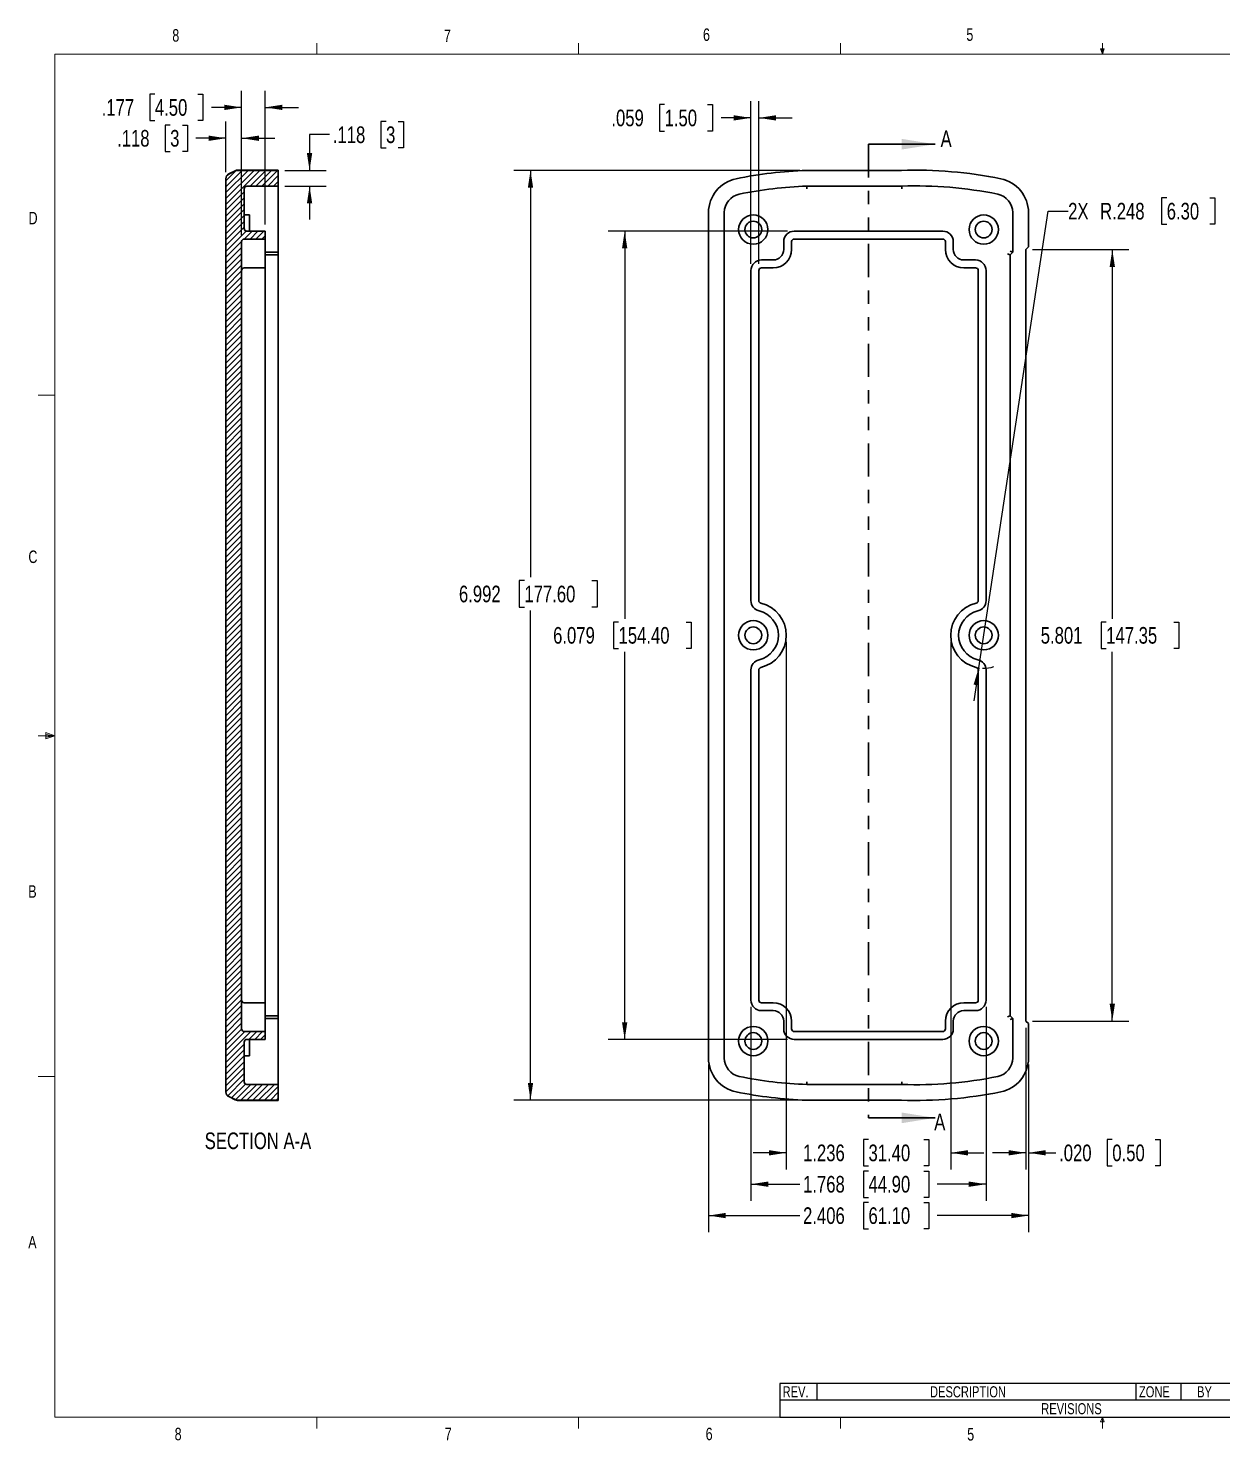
# Model space of a CAD drawing. Header units: inches. Extents: x 0.4 to 16.6, y 0.2 to 10.8.
# Drawn here: x 0.43 to 9.41, y 0.22 to 10.84 of the extents above; entities that cross this region are included whole.
import ezdxf

# ---------------------------------------------------------------- set-up
doc = ezdxf.new("R2010")
doc.units = ezdxf.units.IN
doc.header["$MEASUREMENT"] = 0
doc.linetypes.add('PHANTOM', pattern=[0.5, 0.25, -0.05, 0.05, -0.05, 0.05, -0.05])
doc.layers.add('SLD-0', color=7, linetype='Continuous')
doc.styles.add('SLDTEXTSTYLE1', font='TXT', dxfattribs={"width": 0.75})
doc.dimstyles.new('SLDDIMSTYLE0', dxfattribs={"dimtxt": 0.125, "dimasz": 0.13, "dimexe": 0, "dimexo": 0.0625, "dimgap": 0.03125, "dimtad": 0, "dimtih": 1, "dimtoh": 1, "dimdec": 3, "dimrnd": 1e-09, "dimzin": 12, "dimdsep": 46, "dimtxsty": 'SLDTEXTSTYLE1', "dimsah": 1, "dimcen": 0.09, "dimadec": 0, "dimazin": 3, "dimtfac": 1, "dimtdec": 3, "dimtofl": 0, "dimtmove": 0, "dimatfit": 3, "dimfxl": 1, "dimfrac": 2, "dimtolj": 1, "dimtzin": 12, "dimarcsym": 0})
doc.dimstyles.new('SLDDIMSTYLE1', dxfattribs={"dimtxt": 0.125, "dimasz": 0.13, "dimexe": 0, "dimexo": 0.0625, "dimgap": 0.03125, "dimtad": 0, "dimtih": 1, "dimtoh": 1, "dimdec": 3, "dimrnd": 1e-09, "dimzin": 4, "dimdsep": 46, "dimtxsty": 'SLDTEXTSTYLE1', "dimsah": 1, "dimcen": 0.09, "dimadec": 0, "dimazin": 1, "dimtfac": 1, "dimtdec": 3, "dimtmove": 0, "dimatfit": 0, "dimfxl": 1, "dimfrac": 2, "dimtolj": 1, "dimtzin": 12, "dimarcsym": 0})
doc.dimstyles.new('SLDDIMSTYLE2', dxfattribs={"dimtxt": 0.125, "dimasz": 0.13, "dimexe": 0, "dimexo": 0.0625, "dimgap": 0.03125, "dimtad": 0, "dimtih": 1, "dimtoh": 1, "dimdec": 3, "dimrnd": 1e-09, "dimzin": 12, "dimdsep": 46, "dimtxsty": 'SLDTEXTSTYLE1', "dimsah": 1, "dimcen": 0.09, "dimadec": 0, "dimazin": 3, "dimtfac": 1, "dimtdec": 3, "dimtmove": 0, "dimatfit": 0, "dimfxl": 1, "dimfrac": 2, "dimtolj": 1, "dimtzin": 12, "dimarcsym": 0})
doc.dimstyles.new('SLDDIMSTYLE3', dxfattribs={"dimtxt": 0.125, "dimasz": 0.13, "dimexe": 0, "dimexo": 0.0625, "dimgap": 0.03125, "dimtad": 0, "dimtih": 1, "dimtoh": 1, "dimdec": 3, "dimrnd": 1e-09, "dimzin": 12, "dimdsep": 46, "dimtxsty": 'SLDTEXTSTYLE1', "dimsah": 1, "dimcen": 0, "dimadec": 0, "dimazin": 3, "dimtfac": 1, "dimtdec": 3, "dimtofl": 0, "dimtmove": 1, "dimatfit": 3, "dimfxl": 1, "dimfrac": 2, "dimtolj": 1, "dimtzin": 12, "dimarcsym": 0})

# ---------------------------------------------------------------- blocks, each defined once
blk = doc.blocks.new('SW_TABLEANNOTATION_0')
at = {"layer": 'SLD-0', "color": 0}
for p, q in [((0, 0), (0, -0.254)), ((4.475, 0), (0, 0)), ((0.278, 0), (0.278, -0.124)), ((2.677, 0), (2.677, -0.124)), ((3.015, 0), (3.015, -0.124)), ((3.388, 0), (3.388, -0.124)), ((3.816, 0), (3.816, -0.124)), ((4.475, -0.254), (4.475, 0)), ((0, -0.124), (4.475, -0.124)), ((0, -0.254), (4.475, -0.254))]:
    blk.add_line(p, q, dxfattribs=at)
at = {"layer": 'SLD-0', "color": 0, "attachment_point": 1, "style": 'SLDTEXTSTYLE1'}
for s, insert, char_height in [('REV.', (0.021, -0.021), 0.0833), ('DESCRIPTION', (1.129, -0.021), 0.08333), ('ZONE', (2.7, -0.021), 0.0833), ('BY', (3.137, -0.021), 0.0833), ("APPR'D", (3.409, -0.021), 0.0833), ('DATE', (4.009, -0.021), 0.0833), ('REVISIONS', (1.965, -0.148), 0.0833)]:
    blk.add_mtext(s, dxfattribs=dict(at, insert=insert, char_height=char_height))
blk = doc.blocks.new('_D')
at = {"layer": 'SLD-0'}
for p, q in [((6.228, 9.769), (4.077, 9.769)), ((4.202, 9.769), (4.202, 6.709)), ((4.156, 6.684), (4.117, 6.684)), ((4.117, 6.684), (4.117, 6.485)), ((4.664, 6.684), (4.702, 6.684)), ((4.702, 6.684), (4.702, 6.485)), ((4.117, 6.485), (4.156, 6.485)), ((4.702, 6.485), (4.664, 6.485)), ((4.202, 2.777), (4.202, 6.46)), ((6.228, 2.777), (4.077, 2.777))]:
    blk.add_line(p, q, dxfattribs=at)
for points in [[(4.202, 9.769), (4.182, 9.639), (4.222, 9.639)], [(4.202, 2.777), (4.222, 2.907), (4.182, 2.907)]]:
    blk.add_solid(points, dxfattribs=at)
at = {"layer": 'SLD-0', "char_height": 0.125, "attachment_point": 1, "style": 'SLDTEXTSTYLE1'}
for s, insert in [('6.992', (3.664, 6.646)), ('177.60', (4.156, 6.646))]:
    blk.add_mtext(s, dxfattribs=dict(at, insert=insert))
blk = doc.blocks.new('_D_1')
at = {"layer": 'SLD-0'}
for p, q in [((6.135, 9.312), (4.785, 9.312)), ((4.91, 9.312), (4.91, 6.397)), ((4.864, 6.372), (4.826, 6.372)), ((4.826, 6.372), (4.826, 6.174)), ((5.372, 6.372), (5.41, 6.372)), ((5.41, 6.372), (5.41, 6.174)), ((4.826, 6.174), (4.864, 6.174)), ((5.41, 6.174), (5.372, 6.174)), ((4.91, 3.233), (4.91, 6.148)), ((6.135, 3.233), (4.785, 3.233))]:
    blk.add_line(p, q, dxfattribs=at)
for points in [[(4.91, 9.312), (4.89, 9.182), (4.93, 9.182)], [(4.91, 3.233), (4.93, 3.363), (4.89, 3.363)]]:
    blk.add_solid(points, dxfattribs=at)
at = {"layer": 'SLD-0', "char_height": 0.125, "attachment_point": 1, "style": 'SLDTEXTSTYLE1'}
for s, insert in [('6.079', (4.372, 6.335)), ('154.40', (4.864, 6.335))]:
    blk.add_mtext(s, dxfattribs=dict(at, insert=insert))
blk = doc.blocks.new('_D_2')
at = {"layer": 'SLD-0'}
for p, q in [((5.54, 3.044), (5.54, 1.784)), ((7.946, 3.044), (7.946, 1.784)), ((6.743, 2.008), (6.705, 2.008)), ((6.705, 2.008), (6.705, 1.81)), ((7.159, 2.008), (7.197, 2.008)), ((7.197, 2.008), (7.197, 1.81)), ((5.54, 1.909), (6.226, 1.909)), ((6.705, 1.81), (6.743, 1.81)), ((7.197, 1.81), (7.159, 1.81)), ((7.946, 1.909), (7.26, 1.909))]:
    blk.add_line(p, q, dxfattribs=at)
for points in [[(5.54, 1.909), (5.67, 1.889), (5.67, 1.929)], [(7.946, 1.909), (7.816, 1.929), (7.816, 1.889)]]:
    blk.add_solid(points, dxfattribs=at)
at = {"layer": 'SLD-0', "char_height": 0.125, "attachment_point": 1, "style": 'SLDTEXTSTYLE1'}
for s, insert in [('2.406', (6.251, 1.971)), ('61.10', (6.743, 1.971))]:
    blk.add_mtext(s, dxfattribs=dict(at, insert=insert))
blk = doc.blocks.new('_D_3')
at = {"layer": 'SLD-0'}
for p, q in [((7.926, 3.322), (7.926, 2.256)), ((7.946, 3.044), (7.946, 2.256)), ((8.576, 2.48), (8.538, 2.48)), ((8.538, 2.48), (8.538, 2.282)), ((8.899, 2.48), (8.937, 2.48)), ((8.937, 2.48), (8.937, 2.282)), ((7.926, 2.381), (7.676, 2.381)), ((7.946, 2.381), (8.151, 2.381)), ((8.538, 2.282), (8.576, 2.282)), ((8.937, 2.282), (8.899, 2.282))]:
    blk.add_line(p, q, dxfattribs=at)
for points in [[(7.926, 2.381), (7.796, 2.401), (7.796, 2.361)], [(7.946, 2.381), (8.076, 2.361), (8.076, 2.401)]]:
    blk.add_solid(points, dxfattribs=at)
at = {"layer": 'SLD-0', "char_height": 0.125, "attachment_point": 1, "style": 'SLDTEXTSTYLE1'}
for s, insert in [('.020', (8.176, 2.443)), ('0.50', (8.576, 2.443))]:
    blk.add_mtext(s, dxfattribs=dict(at, insert=insert))
blk = doc.blocks.new('_D_4')
at = {"layer": 'SLD-0'}
for p, q in [((7.976, 9.173), (8.701, 9.173)), ((8.576, 9.173), (8.576, 6.397)), ((8.53, 6.372), (8.492, 6.372)), ((8.492, 6.372), (8.492, 6.174)), ((9.038, 6.372), (9.076, 6.372)), ((9.076, 6.372), (9.076, 6.174)), ((8.492, 6.174), (8.53, 6.174)), ((9.076, 6.174), (9.038, 6.174)), ((8.576, 3.372), (8.576, 6.148)), ((7.976, 3.372), (8.701, 3.372))]:
    blk.add_line(p, q, dxfattribs=at)
for points in [[(8.576, 9.173), (8.556, 9.043), (8.596, 9.043)], [(8.576, 3.372), (8.596, 3.502), (8.556, 3.502)]]:
    blk.add_solid(points, dxfattribs=at)
at = {"layer": 'SLD-0', "char_height": 0.125, "attachment_point": 1, "style": 'SLDTEXTSTYLE1'}
for s, insert in [('5.801', (8.038, 6.335)), ('147.35', (8.53, 6.335))]:
    blk.add_mtext(s, dxfattribs=dict(at, insert=insert))
blk = doc.blocks.new('_D_5')
at = {"layer": 'SLD-0'}
for p, q in [((5.859, 3.479), (5.859, 2.02)), ((7.627, 3.479), (7.627, 2.02)), ((6.743, 2.244), (6.705, 2.244)), ((6.705, 2.244), (6.705, 2.046)), ((7.159, 2.244), (7.197, 2.244)), ((7.197, 2.244), (7.197, 2.046)), ((5.859, 2.145), (6.226, 2.145)), ((7.627, 2.145), (7.26, 2.145)), ((6.705, 2.046), (6.743, 2.046)), ((7.197, 2.046), (7.159, 2.046))]:
    blk.add_line(p, q, dxfattribs=at)
for points in [[(5.859, 2.145), (5.989, 2.125), (5.989, 2.165)], [(7.627, 2.145), (7.497, 2.165), (7.497, 2.125)]]:
    blk.add_solid(points, dxfattribs=at)
at = {"layer": 'SLD-0', "char_height": 0.125, "attachment_point": 1, "style": 'SLDTEXTSTYLE1'}
for s, insert in [('1.768', (6.251, 2.207)), ('44.90', (6.743, 2.207))]:
    blk.add_mtext(s, dxfattribs=dict(at, insert=insert))
blk = doc.blocks.new('_D_6')
at = {"layer": 'SLD-0'}
for p, q in [((6.125, 6.223), (6.125, 2.256)), ((7.361, 6.223), (7.361, 2.256)), ((6.743, 2.48), (6.705, 2.48)), ((6.705, 2.48), (6.705, 2.282)), ((7.159, 2.48), (7.197, 2.48)), ((7.197, 2.48), (7.197, 2.282)), ((6.125, 2.381), (5.875, 2.381)), ((7.361, 2.381), (7.611, 2.381)), ((6.705, 2.282), (6.743, 2.282)), ((7.197, 2.282), (7.159, 2.282))]:
    blk.add_line(p, q, dxfattribs=at)
for points in [[(6.125, 2.381), (5.995, 2.401), (5.995, 2.361)], [(7.361, 2.381), (7.491, 2.361), (7.491, 2.401)]]:
    blk.add_solid(points, dxfattribs=at)
at = {"layer": 'SLD-0', "char_height": 0.125, "attachment_point": 1, "style": 'SLDTEXTSTYLE1'}
for s, insert in [('1.236', (6.251, 2.443)), ('31.40', (6.743, 2.443))]:
    blk.add_mtext(s, dxfattribs=dict(at, insert=insert))
blk = doc.blocks.new('_D_7')
at = {"layer": 'SLD-0'}
for p, q in [((8.985, 9.562), (8.947, 9.562)), ((8.947, 9.562), (8.947, 9.364)), ((9.308, 9.562), (9.346, 9.562)), ((9.346, 9.562), (9.346, 9.364)), ((7.572, 6.028), (8.094, 9.463)), ((8.094, 9.463), (8.244, 9.463)), ((8.947, 9.364), (8.985, 9.364)), ((9.346, 9.364), (9.308, 9.364)), ((7.572, 6.028), (7.534, 5.78))]:
    blk.add_line(p, q, dxfattribs=at)
blk.add_arc((7.609, 6.273), 0.248, 268.2215, 288.1089, dxfattribs=at)
blk.add_solid([(7.572, 6.028), (7.533, 5.902), (7.572, 5.896)], dxfattribs=at)
at = {"layer": 'SLD-0', "char_height": 0.125, "attachment_point": 1, "style": 'SLDTEXTSTYLE1'}
for s, insert in [('2X', (8.244, 9.525)), ('R.248', (8.484, 9.525)), ('6.30', (8.985, 9.525))]:
    blk.add_mtext(s, dxfattribs=dict(at, insert=insert))
blk = doc.blocks.new('_D_8')
at = {"layer": 'SLD-0'}
for p, q in [((5.21, 10.264), (5.172, 10.264)), ((5.172, 10.264), (5.172, 10.065)), ((5.533, 10.264), (5.571, 10.264)), ((5.571, 10.264), (5.571, 10.065)), ((5.859, 9.067), (5.859, 10.289)), ((5.918, 9.067), (5.918, 10.289)), ((5.859, 10.164), (5.635, 10.164)), ((5.918, 10.164), (6.168, 10.164)), ((5.172, 10.065), (5.21, 10.065)), ((5.571, 10.065), (5.533, 10.065))]:
    blk.add_line(p, q, dxfattribs=at)
for points in [[(5.859, 10.164), (5.729, 10.184), (5.729, 10.144)], [(5.918, 10.164), (6.048, 10.144), (6.048, 10.184)]]:
    blk.add_solid(points, dxfattribs=at)
at = {"layer": 'SLD-0', "char_height": 0.125, "attachment_point": 1, "style": 'SLDTEXTSTYLE1'}
for s, insert in [('.059', (4.81, 10.226)), ('1.50', (5.21, 10.226))]:
    blk.add_mtext(s, dxfattribs=dict(at, insert=insert))
blk = doc.blocks.new('_D_13')
at = {"layer": 'SLD-0'}
for p, q in [((1.493, 10.11), (1.455, 10.11)), ((1.455, 10.11), (1.455, 9.912)), ((1.586, 10.11), (1.624, 10.11)), ((1.624, 10.11), (1.624, 9.912)), ((1.912, 9.755), (1.912, 10.136)), ((2.03, 9.283), (2.03, 10.136)), ((1.912, 10.011), (1.687, 10.011)), ((2.03, 10.011), (2.28, 10.011)), ((1.455, 9.912), (1.493, 9.912)), ((1.624, 9.912), (1.586, 9.912))]:
    blk.add_line(p, q, dxfattribs=at)
for points in [[(1.912, 10.011), (1.782, 10.031), (1.782, 9.991)], [(2.03, 10.011), (2.16, 9.991), (2.16, 10.031)]]:
    blk.add_solid(points, dxfattribs=at)
at = {"layer": 'SLD-0', "char_height": 0.125, "attachment_point": 1, "style": 'SLDTEXTSTYLE1'}
for s, insert in [('.118', (1.094, 10.073)), ('3', (1.493, 10.073))]:
    blk.add_mtext(s, dxfattribs=dict(at, insert=insert))
blk = doc.blocks.new('_D_14')
at = {"layer": 'SLD-0'}
for p, q in [((3.116, 10.138), (3.078, 10.138)), ((3.078, 10.138), (3.078, 9.939)), ((3.208, 10.138), (3.246, 10.138)), ((3.246, 10.138), (3.246, 9.939)), ((2.691, 10.038), (2.541, 10.038)), ((2.541, 10.038), (2.541, 9.769)), ((3.078, 9.939), (3.116, 9.939)), ((3.246, 9.939), (3.208, 9.939)), ((2.356, 9.769), (2.666, 9.769)), ((2.356, 9.651), (2.666, 9.651)), ((2.541, 9.651), (2.541, 9.401))]:
    blk.add_line(p, q, dxfattribs=at)
for points in [[(2.541, 9.769), (2.561, 9.899), (2.521, 9.899)], [(2.541, 9.651), (2.521, 9.521), (2.561, 9.521)]]:
    blk.add_solid(points, dxfattribs=at)
at = {"layer": 'SLD-0', "char_height": 0.125, "attachment_point": 1, "style": 'SLDTEXTSTYLE1'}
for s, insert in [('.118', (2.716, 10.1)), ('3', (3.116, 10.1))]:
    blk.add_mtext(s, dxfattribs=dict(at, insert=insert))
blk = doc.blocks.new('_D_15')
at = {"layer": 'SLD-0'}
for p, q in [((1.378, 10.342), (1.34, 10.342)), ((1.34, 10.342), (1.34, 10.144)), ((1.701, 10.342), (1.739, 10.342)), ((1.739, 10.342), (1.739, 10.144)), ((2.03, 9.283), (2.03, 10.368)), ((2.207, 9.362), (2.207, 10.368)), ((2.03, 10.243), (1.803, 10.243)), ((2.207, 10.243), (2.457, 10.243)), ((1.34, 10.144), (1.378, 10.144)), ((1.739, 10.144), (1.701, 10.144))]:
    blk.add_line(p, q, dxfattribs=at)
for points in [[(2.03, 10.243), (1.9, 10.263), (1.9, 10.223)], [(2.207, 10.243), (2.337, 10.223), (2.337, 10.263)]]:
    blk.add_solid(points, dxfattribs=at)
at = {"layer": 'SLD-0', "char_height": 0.125, "attachment_point": 1, "style": 'SLDTEXTSTYLE1'}
for s, insert in [('.177', (0.978, 10.305)), ('4.50', (1.378, 10.305))]:
    blk.add_mtext(s, dxfattribs=dict(at, insert=insert))

msp = doc.modelspace()

# ---------------------------------------------------------------- hatches: boundary and pattern name
at = {"linetype": 'Continuous', "lineweight": 18}
h = msp.add_hatch(dxfattribs=at)
h.set_pattern_fill('ANSI31', scale=0.25, style=0)
edge = h.paths.add_edge_path(flags=0)
edge.add_arc((2.0497, 3.3122), 0.0197, 180, 270, ccw=False)
edge.add_line((2.03, 3.3122), (2.03, 9.2334))
edge.add_arc((2.0497, 9.2334), 0.0197, 90, 180, ccw=False)
edge.add_line((2.0497, 9.2531), (2.2072, 9.2531))
edge.add_line((2.2072, 9.2531), (2.2072, 9.3122))
edge.add_line((2.2072, 9.3122), (2.0694, 9.3122))
edge.add_arc((2.0694, 9.3319), 0.0197, 180, 270, ccw=False)
edge.add_line((2.0497, 9.3319), (2.0497, 9.6311))
edge.add_arc((2.0694, 9.6311), 0.0197, 90, 180, ccw=False)
edge.add_line((2.0694, 9.6508), (2.3056, 9.6508))
edge.add_line((2.3056, 9.6508), (2.3056, 9.7689))
edge.add_line((2.3056, 9.7689), (1.9999, 9.7689))
edge.add_arc((1.9999, 9.7295), 0.0394, 90, 116.56505)
edge.add_line((1.9823, 9.7647), (1.9337, 9.7404))
edge.add_arc((1.9513, 9.7052), 0.0394, 116.56505, 180)
edge.add_line((1.9119, 9.7052), (1.9119, 2.8404))
edge.add_arc((1.9513, 2.8404), 0.0394, 180, 243.43495)
edge.add_line((1.9337, 2.8052), (1.9823, 2.7809))
edge.add_arc((1.9999, 2.8161), 0.0394, 243.43495, 270)
edge.add_line((1.9999, 2.7767), (2.3056, 2.7767))
edge.add_line((2.3056, 2.7767), (2.3056, 2.8949))
edge.add_line((2.3056, 2.8949), (2.0694, 2.8949))
edge.add_arc((2.0694, 2.9145), 0.0197, 180, 270, ccw=False)
edge.add_line((2.0497, 2.9145), (2.0497, 3.2137))
edge.add_arc((2.0694, 3.2137), 0.0197, 90, 180, ccw=False)
edge.add_line((2.0694, 3.2334), (2.2072, 3.2334))
edge.add_line((2.2072, 3.2334), (2.2072, 3.2925))
edge.add_line((2.2072, 3.2925), (2.0497, 3.2925))

# ---------------------------------------------------------------- linework, layer by layer
at = {"color": 7, "linetype": 'Continuous', "lineweight": 18}
for p, q in [((0.6263, 10.6421), (16.3763, 10.6421)), ((0.6263, 10.6421), (0.6263, 0.3921)), ((2.5948, 10.6421), (2.5948, 10.7269)), ((4.5635, 10.6421), (4.5635, 10.7269)), ((6.5323, 10.6421), (6.5323, 10.7269)), ((8.501, 10.6421), (8.4878, 10.684)), ((8.5136, 10.684), (8.4878, 10.684)), ((8.494, 10.684), (8.501, 10.6421)), ((8.501, 10.6421), (8.501, 10.7269)), ((8.501, 10.6421), (8.5136, 10.684)), ((8.5059, 10.684), (8.501, 10.6421)), ((0.6263, 8.0796), (0.5013, 8.0796)), ((0.5591, 5.5411), (0.5591, 5.4945)), ((0.6263, 5.5171), (0.5591, 5.5411)), ((0.6263, 5.5171), (0.5591, 5.5261)), ((0.6263, 5.5171), (0.5013, 5.5171)), ((0.6263, 5.5171), (0.5591, 5.5068)), ((0.6263, 5.5171), (0.5591, 5.4945)), ((0.6263, 2.9546), (0.5013, 2.9546)), ((16.3763, 0.3921), (0.6263, 0.3921)), ((2.5948, 0.3921), (2.5948, 0.3073)), ((4.5635, 0.3921), (4.5635, 0.3073)), ((6.5323, 0.3921), (6.5323, 0.3073)), ((8.4878, 0.3575), (8.501, 0.3921)), ((8.5136, 0.3575), (8.4878, 0.3575)), ((8.501, 0.3921), (8.501, 0.3073)), ((8.501, 0.3921), (8.5136, 0.3575))]:
    msp.add_line(p, q, dxfattribs=at)
at = {"color": 7, "linetype": 'PHANTOM', "lineweight": 35}
msp.add_line((6.7431, 9.966), (6.7431, 2.6438), dxfattribs=at)
at = {"color": 7, "linetype": 'Continuous', "lineweight": 35}
for p, q in [((6.7431, 9.966), (7.2431, 9.966)), ((1.9119, 2.8404), (1.9119, 9.7052)), ((1.9823, 9.7666), (1.9337, 9.7422)), ((1.9823, 9.7647), (1.9337, 9.7404)), ((2.3056, 9.7707), (1.9999, 9.7707)), ((1.9999, 9.7689), (2.3056, 9.7689)), ((2.3056, 9.7689), (2.3056, 9.7707)), ((2.3056, 9.7689), (2.3056, 9.6508)), ((6.2779, 9.7689), (6.9904, 9.7689)), ((2.0497, 9.3319), (2.0497, 9.6311)), ((2.0694, 9.6508), (2.3056, 9.6508)), ((2.3056, 9.6508), (2.3056, 9.5907)), ((2.3056, 9.5907), (2.3056, 9.4518)), ((6.2799, 9.6508), (6.9925, 9.6508)), ((2.0891, 9.4342), (2.0497, 9.4342)), ((2.0891, 9.4342), (2.0891, 9.3122)), ((2.3056, 9.4518), (2.3056, 9.1543)), ((5.5403, 3.0938), (5.5403, 9.4518)), ((5.6585, 3.0938), (5.6585, 9.4518)), ((7.8277, 9.4518), (7.8277, 9.1543)), ((7.9459, 9.4518), (7.9459, 9.1931)), ((2.0497, 9.2531), (2.2072, 9.2531)), ((2.2072, 9.3122), (2.0694, 9.3122)), ((2.2072, 9.3122), (2.2072, 9.2531)), ((2.2072, 9.2531), (2.2072, 9.2334)), ((7.3017, 9.3122), (6.1845, 9.3122)), ((6.1845, 9.2531), (7.3017, 9.2531)), ((2.03, 3.3122), (2.03, 9.2334)), ((2.2072, 9.2334), (2.2072, 9.1742)), ((2.2072, 9.1742), (2.2072, 9.0364)), ((2.3056, 9.1543), (2.2072, 9.1543)), ((2.3056, 9.1543), (2.3056, 9.1346)), ((6.1058, 9.2334), (6.1058, 9.1742)), ((6.1648, 9.1742), (6.1648, 9.2334)), ((7.3214, 9.2334), (7.3214, 9.1742)), ((7.3804, 9.1742), (7.3804, 9.2334)), ((7.7884, 9.1428), (7.8081, 9.1346)), ((7.8081, 9.1625), (7.8277, 9.1543)), ((7.8277, 9.1543), (7.8081, 9.1346)), ((7.9262, 9.1734), (7.9459, 9.1931)), ((7.9262, 9.1734), (7.9262, 3.3722)), ((2.0497, 9.0364), (2.2072, 9.0364)), ((2.2072, 9.1346), (2.3056, 9.1346)), ((2.2072, 9.0364), (2.2072, 9.0167)), ((2.3056, 9.1346), (2.3056, 3.411)), ((6.027, 9.0955), (5.938, 9.0955)), ((5.938, 9.0364), (6.027, 9.0364)), ((7.5482, 9.0955), (7.4592, 9.0955)), ((7.4592, 9.0364), (7.5482, 9.0364)), ((7.8081, 9.1346), (7.8081, 3.411)), ((2.2072, 9.0167), (2.2072, 6.5335)), ((5.8592, 9.0167), (5.8592, 6.5335)), ((5.9183, 6.5335), (5.9183, 9.0167)), ((7.5679, 9.0167), (7.5679, 6.5335)), ((7.627, 6.5335), (7.627, 9.0167)), ((2.2072, 6.5335), (2.2072, 6.5143)), ((2.2072, 6.5143), (2.2072, 6.0313)), ((2.2072, 6.0313), (2.2072, 6.0121)), ((2.2072, 6.0121), (2.2072, 3.5289)), ((5.8592, 6.0121), (5.8592, 3.5289)), ((5.9183, 3.5289), (5.9183, 6.0121)), ((7.5679, 6.0121), (7.5679, 3.5289)), ((7.627, 3.5289), (7.627, 6.0121)), ((2.2072, 3.5092), (2.0497, 3.5092)), ((2.2072, 3.5289), (2.2072, 3.5092)), ((2.2072, 3.5092), (2.2072, 3.3714)), ((6.027, 3.5092), (5.938, 3.5092)), ((7.5482, 3.5092), (7.4592, 3.5092)), ((2.3056, 3.411), (2.2072, 3.411)), ((2.3056, 3.411), (2.3056, 3.3913)), ((5.938, 3.4501), (6.027, 3.4501)), ((7.4592, 3.4501), (7.5482, 3.4501)), ((7.7884, 3.4028), (7.8081, 3.411)), ((7.8081, 3.411), (7.8277, 3.3913)), ((2.2072, 3.3913), (2.3056, 3.3913)), ((2.2072, 3.3714), (2.2072, 3.3122)), ((2.2072, 3.3122), (2.2072, 3.2925)), ((2.3056, 3.3913), (2.3056, 3.0938)), ((6.1058, 3.3714), (6.1058, 3.3122)), ((6.1648, 3.3122), (6.1648, 3.3714)), ((7.3214, 3.3714), (7.3214, 3.3122)), ((7.3804, 3.3122), (7.3804, 3.3714)), ((7.8081, 3.3831), (7.8277, 3.3913)), ((7.8277, 3.3913), (7.8277, 3.0938)), ((7.9459, 3.3525), (7.9262, 3.3722)), ((7.9459, 3.3525), (7.9459, 3.0938)), ((2.2072, 3.2925), (2.0497, 3.2925)), ((2.0497, 2.9145), (2.0497, 3.2137)), ((2.0694, 3.2334), (2.2072, 3.2334)), ((2.0891, 3.2334), (2.0891, 3.1114)), ((2.2072, 3.2925), (2.2072, 3.2334)), ((7.3017, 3.2925), (6.1845, 3.2925)), ((6.1845, 3.2334), (7.3017, 3.2334)), ((2.0497, 3.1114), (2.0891, 3.1114)), ((2.3056, 3.0938), (2.3056, 2.9549)), ((2.3056, 2.8949), (2.0694, 2.8949)), ((2.3056, 2.9549), (2.3056, 2.8949)), ((2.3056, 2.8949), (2.3056, 2.7767)), ((6.9925, 2.8949), (6.2799, 2.8949)), ((1.9337, 2.8052), (1.9823, 2.7809)), ((1.9337, 2.8034), (1.9823, 2.779)), ((2.3056, 2.7767), (1.9999, 2.7767)), ((1.9999, 2.7749), (2.3056, 2.7749)), ((2.3056, 2.7749), (2.3056, 2.7767)), ((6.9904, 2.7767), (6.2779, 2.7767)), ((6.7431, 2.6438), (7.2431, 2.6438))]:
    msp.add_line(p, q, dxfattribs=at)
for centre, radius in [((5.877, 9.324), 0.1102), ((5.877, 9.324), 0.063), ((7.6092, 9.324), 0.1102), ((7.6092, 9.324), 0.063), ((5.877, 6.2728), 0.1102), ((7.6092, 6.2728), 0.1102), ((5.877, 6.2728), 0.063), ((7.6092, 6.2728), 0.063), ((5.877, 3.2216), 0.1102), ((7.6092, 3.2216), 0.1102), ((5.877, 3.2216), 0.063), ((7.6092, 3.2216), 0.063)]:
    msp.add_circle(centre, radius, dxfattribs=at)
for centre, radius, start, end in [((1.9513, 9.707), 0.0394, 116.56505, 180), ((1.9513, 9.7052), 0.0394, 116.56505, 180), ((1.9999, 9.7313), 0.0394, 90, 116.56505), ((1.9999, 9.7295), 0.0394, 90, 116.56505), ((5.8002, 9.4518), 0.2598, 101.49831, 180), ((6.3868, 6.5681), 3.2026, 91.94951, 101.49831), ((7.0994, 6.5681), 3.2026, 78.50169, 91.94951), ((7.686, 9.4518), 0.2598, 0, 78.50169), ((2.0694, 9.6311), 0.0197, 90, 180), ((5.8002, 9.4518), 0.1417, 101.49831, 180), ((6.3868, 6.5681), 3.0845, 91.98648, 101.49831), ((7.0994, 6.5681), 3.0845, 78.50169, 91.98648), ((7.686, 9.4518), 0.1417, 0, 78.50169), ((2.0497, 9.2334), 0.0197, 90, 180), ((2.0694, 9.3319), 0.0197, 180, 270), ((6.1845, 9.2334), 0.0787, 90, 180), ((6.1845, 9.2334), 0.0197, 90, 180), ((7.3017, 9.2334), 0.0787, 0, 90), ((7.3017, 9.2334), 0.0197, 0, 90), ((6.027, 9.1742), 0.1378, 270, 0), ((6.027, 9.1742), 0.0787, 270, 0), ((7.4592, 9.1742), 0.1378, 180, 270), ((7.4592, 9.1742), 0.0787, 180, 270), ((2.0497, 9.0167), 0.0197, 90, 180), ((5.938, 9.0167), 0.0787, 90, 180), ((5.938, 9.0167), 0.0197, 90, 180), ((7.5482, 9.0167), 0.0787, 0, 90), ((7.5482, 9.0167), 0.0197, 0, 90), ((5.938, 6.5335), 0.0787, 180, 256.82411), ((5.938, 6.5335), 0.0197, 180, 256.82411), ((5.877, 6.2728), 0.248, 283.17589, 76.82411), ((7.6092, 6.2728), 0.248, 103.17589, 256.82411), ((7.5482, 6.5335), 0.0197, 283.17589, 0), ((7.5482, 6.5335), 0.0787, 283.17589, 0), ((5.877, 6.2728), 0.189, 283.17589, 76.82411), ((7.6092, 6.2728), 0.189, 103.17589, 256.82411), ((5.938, 6.0121), 0.0787, 103.17589, 180), ((7.5482, 6.0121), 0.0787, 0, 76.82411), ((5.938, 6.0121), 0.0197, 103.17589, 180), ((7.5482, 6.0121), 0.0197, 0, 76.82411), ((2.0497, 3.5289), 0.0197, 180, 270), ((5.938, 3.5289), 0.0787, 180, 270), ((5.938, 3.5289), 0.0197, 180, 270), ((6.027, 3.3714), 0.1378, 0, 90), ((7.4592, 3.3714), 0.1378, 90, 180), ((7.5482, 3.5289), 0.0787, 270, 0), ((7.5482, 3.5289), 0.0197, 270, 0), ((6.027, 3.3714), 0.0787, 0, 90), ((7.4592, 3.3714), 0.0787, 90, 180), ((2.0497, 3.3122), 0.0197, 180, 270), ((6.1845, 3.3122), 0.0787, 180, 270), ((6.1845, 3.3122), 0.0197, 180, 270), ((7.3017, 3.3122), 0.0787, 270, 0), ((7.3017, 3.3122), 0.0197, 270, 0), ((2.0694, 3.2137), 0.0197, 90, 180), ((5.8002, 3.0938), 0.2598, 180, 258.50169), ((5.8002, 3.0938), 0.1417, 180, 258.50169), ((7.686, 3.0938), 0.1417, 281.49831, 0), ((7.686, 3.0938), 0.2598, 281.49831, 0), ((2.0694, 2.9145), 0.0197, 180, 270), ((6.3868, 5.9775), 3.0845, 258.50169, 268.01352), ((7.0994, 5.9775), 3.0845, 268.01352, 281.49831), ((1.9513, 2.8404), 0.0394, 180, 243.43495), ((1.9513, 2.8386), 0.0394, 180, 243.43495), ((1.9999, 2.8161), 0.0394, 243.43495, 270), ((1.9999, 2.8143), 0.0394, 243.43495, 270), ((6.3868, 5.9775), 3.2026, 258.50169, 268.05049), ((7.0994, 5.9775), 3.2026, 268.05049, 281.49831)]:
    msp.add_arc(centre, radius, start, end, dxfattribs=at)
for points in [[(6.2799, 9.6508), (6.2799, 9.6508), (6.2799, 9.6486), (6.28, 9.6414), (6.2801, 9.6362), (6.2802, 9.6311)], [(6.9925, 9.6508), (6.9925, 9.6508), (6.9925, 9.6486), (6.9926, 9.6414), (6.9927, 9.6362), (6.9928, 9.6311)], [(6.2799, 2.8949), (6.2799, 2.8949), (6.2799, 2.897), (6.28, 2.9043), (6.2801, 2.9094), (6.2802, 2.9145)], [(6.9925, 2.8949), (6.9925, 2.8949), (6.9925, 2.897), (6.9926, 2.9042), (6.9927, 2.9094), (6.9928, 2.9145)]]:
    msp.add_open_spline(points, degree=3, knots=[0, 0, 0, 0, 0.5, 0.5, 1, 1, 1, 1], dxfattribs=at)
for points in [[(7.2431, 9.966), (6.9931, 10.006), (6.9931, 9.926)], [(7.2431, 2.6438), (6.9931, 2.6838), (6.9931, 2.6038)]]:
    msp.add_solid(points, dxfattribs=at)

# ---------------------------------------------------------------- block references
at = {"layer": 'SLD-0'}
msp.add_blockref('SW_TABLEANNOTATION_0', (6.0765, 0.6462), dxfattribs=at)

# ---------------------------------------------------------------- texts
at = {"color": 7, "linetype": 'Continuous', "lineweight": 0, "char_height": 0.0938, "attachment_point": 1, "style": 'SLDTEXTSTYLE1'}
for s, insert in [('6', (5.4987, 10.8367)), ('5', (7.4787, 10.8373)), ('8', (1.5091, 10.8315)), ('7', (3.551, 10.8287)), ('D', (0.4286, 9.4575)), ('C', (0.4273, 6.9103)), ('B', (0.4264, 4.3932)), ('A', (0.426, 1.7559)), ('8', (1.5268, 0.313)), ('7', (3.5574, 0.3133)), ('6', (5.5188, 0.3137)), ('5', (7.4851, 0.3106))]:
    msp.add_mtext(s, dxfattribs=dict(at, insert=insert))
at = {"color": 7, "linetype": 'Continuous', "char_height": 0.125, "attachment_point": 1, "style": 'SLDTEXTSTYLE1'}
for insert in [(7.2848, 10.0693), (7.2372, 2.6758)]:
    msp.add_mtext('A', dxfattribs=dict(at, insert=insert))
at = {"layer": 'SLD-0', "insert": (2.1531, 2.5336), "char_height": 0.125, "attachment_point": 2, "style": 'SLDTEXTSTYLE1'}
msp.add_mtext('SECTION A-A', dxfattribs=at)

# ---------------------------------------------------------------- dimensions: what is measured, and where the dimension line sits
at = {"layer": 'SLD-0'}
for base, p1, p2, dimstyle, picture, middle in [((2.03, 10.2433), (2.2072, 9.3122), (2.03, 9.2334), 'SLDDIMSTYLE2', '_D_15', (1.3779, 10.2433)), ((5.8592, 10.1644), (5.9183, 9.0167), (5.8592, 9.0167), 'SLDDIMSTYLE2', '_D_8', (5.2098, 10.1644)), ((1.9119, 10.0109), (2.03, 9.2334), (1.9119, 9.7052), 'SLDDIMSTYLE2', '_D_13', (1.3779, 10.0109)), ((6.125, 2.3812), (7.3612, 6.2728), (6.125, 6.2728), 'SLDDIMSTYLE2', '_D_6', (6.7431, 2.3812)), ((7.627, 2.145), (5.8592, 3.5289), (7.627, 3.5289), 'SLDDIMSTYLE0', '_D_5', (6.7431, 2.145)), ((7.9459, 2.3812), (7.9262, 3.3722), (7.9459, 3.0938), 'SLDDIMSTYLE1', '_D_3', (8.5758, 2.3812)), ((7.9459, 1.9087), (5.5403, 3.0938), (7.9459, 3.0938), 'SLDDIMSTYLE0', '_D_2', (6.7431, 1.9087))]:
    dim = msp.add_linear_dim(base=base, p1=p1, p2=p2, dimstyle=dimstyle, dxfattribs=at)
    dim.commit()
    dim.dimension.update_dxf_attribs({"geometry": picture, "text_midpoint": middle, "dimtype": 160})
for base, p1, p2, dimstyle, picture, middle in [((2.5411, 9.7689), (2.3056, 9.6508), (2.3056, 9.7689), 'SLDDIMSTYLE2', '_D_14', (2.5411, 10.0384)), ((4.2018, 2.7767), (6.2779, 9.7689), (6.2779, 2.7767), 'SLDDIMSTYLE0', '_D', (4.2018, 6.5843)), ((4.9104, 9.3122), (6.1845, 3.2334), (6.1845, 9.3122), 'SLDDIMSTYLE0', '_D_1', (4.9104, 6.2728)), ((8.5758, 3.3722), (7.9262, 9.1734), (7.9262, 3.3722), 'SLDDIMSTYLE0', '_D_4', (8.5758, 6.2728))]:
    dim = msp.add_linear_dim(base=base, p1=p1, p2=p2, angle=90, dimstyle=dimstyle, dxfattribs=at)
    dim.commit()
    dim.dimension.update_dxf_attribs({"geometry": picture, "text_midpoint": middle, "dimtype": 160})
dim = msp.add_radius_dim(center=(7.6092, 6.2728), mpoint=(7.572, 6.0276), text='2X <>', dimstyle='SLDDIMSTYLE3', dxfattribs=at)
dim.commit()
dim.dimension.update_dxf_attribs({"geometry": '_D_7', "text_midpoint": (8.814, 9.463), "dimtype": 164})

doc.saveas('drawing.dxf')
